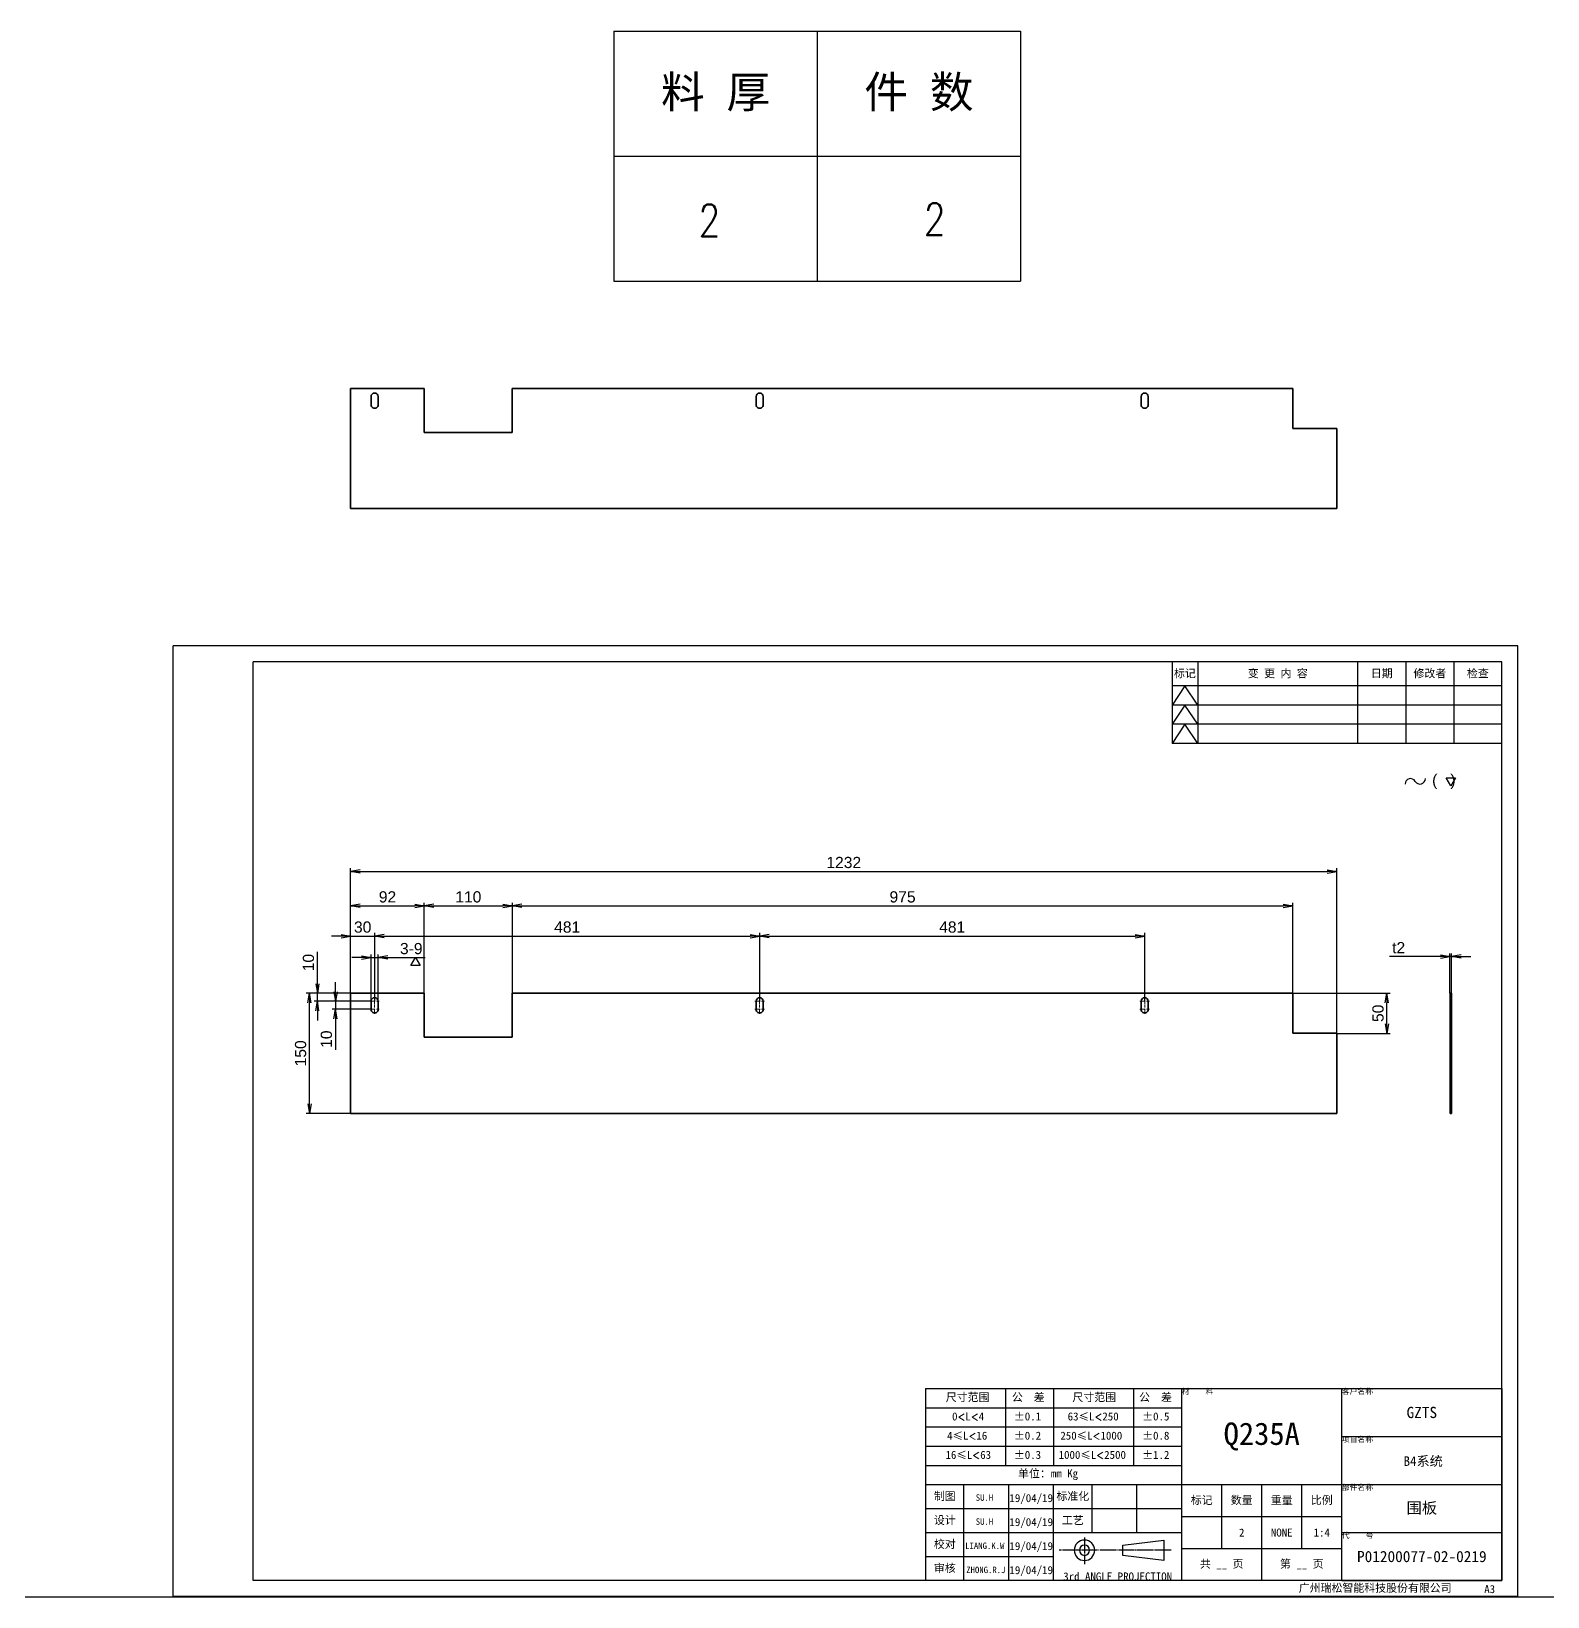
# Model space of a CAD drawing. Header units: millimetres. Extents: x -1727 to 307751, y -105919 to 6637.
# Drawn here: x 14967 to 16861, y 2062 to 4018 of the extents above; entities that cross this region are included whole.
import ezdxf
from ezdxf.enums import TextEntityAlignment as Align

# ---------------------------------------------------------------- set-up
doc = ezdxf.new("R2010")
doc.units = ezdxf.units.MM
for name, pattern in [('CENTER-HOKUTO', [23, 20, -1, 1, -1]), ('DASHDOT', [18.5, 12, -3, 0.5, -3]), ('DASHED', [15, 12, -3]), ('HIDDEN-HOKUTO', [3.8, 2.5, -1.3])]:
    doc.linetypes.add(name, pattern=pattern)
for name, color, linetype in [('AM_7', 2, 'CENTER-HOKUTO'), ('AM_HID', 1, 'HIDDEN-HOKUTO'), ('AM_VIS', 7, 'Continuous'), ('TITLE_FRAME', 7, 'Continuous'), ('WORD_DIM', 253, 'Continuous')]:
    doc.layers.add(name, color=color, linetype=linetype)
doc.layers.add('SOLID LINE', color=7, linetype='Continuous', lineweight=30)
doc.styles.add('DIM', font='txt.shx', dxfattribs={"width": 0.8, "bigfont": 'bigfont.shx'})
doc.styles.get("Standard").update_dxf_attribs({"font": 'arial.ttf'})
doc.dimstyles.new('STANDARD1-4', dxfattribs={"dimscale": 4, "dimtxt": 3.5, "dimasz": 3, "dimexe": 1, "dimexo": 0, "dimgap": 1, "dimtad": 3, "dimdsep": 46, "dimtxsty": 'Standard', "dimblk1": 'OPEN', "dimblk2": 'OPEN', "dimsah": 1, "dimcen": 0, "dimclrd": 256, "dimclre": 256, "dimclrt": 3, "dimazin": 2, "dimtfac": 1, "dimtmove": 0, "dimatfit": 3, "dimldrblk": 'OPEN', "dimfxl": 0, "dimtolj": 1, "dimlwd": 25, "dimlwe": 25, "dimarcsym": 0})

# ---------------------------------------------------------------- blocks, each defined once
blk = doc.blocks.new('shiage0')
at = {"layer": 'WORD_DIM', "color": 3, "linetype": 'Continuous'}
for centre, start, end in [((1.69, 0), 30, 180), ((4.61, 1.69), 210, 0)]:
    blk.add_arc(centre, 1.69, start, end, dxfattribs=at)
blk = doc.blocks.new('12')
at = {"layer": 'TITLE_FRAME', "color": 3, "linetype": 'Continuous'}
blk.add_lwpolyline([(20.46, 3.03), (19.01, 5.53), (21.9, 5.53)], close=True, dxfattribs=at)
blk.add_blockref('shiage0', (6.23, 3.56), dxfattribs=at)
blk.add_text('(   )', height=3.5, dxfattribs=at).set_placement((14.64, 3.08))
blk = doc.blocks.new('_OPEN')
at = {"color": 0}
for p, q in [((-1, 0.17), (0, 0)), ((-1, -0.17), (0, 0)), ((0, 0), (-1, 0))]:
    blk.add_line(p, q, dxfattribs=at)
blk = doc.blocks.new('*D105')
at = {"layer": 'DEFPOINTS', "color": 0, "linetype": 'Continuous', "transparency": 16777216}
for p in [(16597.9, 2967.8), (15365.9, 2815.6), (16597.9, 2765.6)]:
    blk.add_point(p, dxfattribs=at)
at = {"layer": 'WORD_DIM', "linetype": 'Continuous', "lineweight": 25, "transparency": 16777216}
for p, q in [((15365.9, 2815.6), (15365.9, 2971.8)), ((15377.9, 2967.8), (16585.9, 2967.8)), ((16597.9, 2765.6), (16597.9, 2971.8))]:
    blk.add_line(p, q, dxfattribs=at)
at = {"layer": 'WORD_DIM', "linetype": 'Continuous', "lineweight": 25, "transparency": 16777216, "xscale": 12, "yscale": 12, "zscale": 12, "rotation": 180}
blk.add_blockref('_OPEN', (15365.9, 2967.8), dxfattribs=at)
at = {"layer": 'WORD_DIM', "linetype": 'Continuous', "lineweight": 25, "transparency": 16777216, "xscale": 12, "yscale": 12, "zscale": 12}
blk.add_blockref('_OPEN', (16597.9, 2967.8), dxfattribs=at)
at = {"layer": 'WORD_DIM', "color": 3, "linetype": 'Continuous', "transparency": 16777216, "insert": (15981.9, 2979), "char_height": 14, "attachment_point": 5}
blk.add_mtext('\\A1;1232', dxfattribs=at)
blk = doc.blocks.new('*D106')
at = {"layer": 'DEFPOINTS', "color": 0, "linetype": 'Continuous', "transparency": 16777216}
for p in [(15314.5, 2815.6), (15365.9, 2815.6), (15365.9, 2665.6)]:
    blk.add_point(p, dxfattribs=at)
at = {"layer": 'WORD_DIM', "linetype": 'Continuous', "lineweight": 25, "transparency": 16777216}
for p, q in [((15365.9, 2815.6), (15310.5, 2815.6)), ((15314.5, 2677.6), (15314.5, 2803.6)), ((15365.9, 2665.6), (15310.5, 2665.6))]:
    blk.add_line(p, q, dxfattribs=at)
at = {"layer": 'WORD_DIM', "linetype": 'Continuous', "lineweight": 25, "transparency": 16777216, "xscale": 12, "yscale": 12, "zscale": 12}
for p, rotation in [((15314.5, 2815.6), 90), ((15314.5, 2665.6), 270)]:
    blk.add_blockref('_OPEN', p, dxfattribs=dict(at, rotation=rotation))
at = {"layer": 'WORD_DIM', "color": 3, "linetype": 'Continuous', "transparency": 16777216, "insert": (15303.4, 2740.6), "char_height": 14, "attachment_point": 5, "rotation": 90}
blk.add_mtext('\\A1;150', dxfattribs=at)
blk = doc.blocks.new('*D107')
at = {"layer": 'DEFPOINTS', "color": 0, "linetype": 'Continuous', "transparency": 16777216}
for p in [(15324.3, 2805.6), (15365.9, 2815.6), (15392, 2805.6)]:
    blk.add_point(p, dxfattribs=at)
at = {"layer": 'WORD_DIM', "linetype": 'Continuous', "lineweight": 25, "transparency": 16777216}
for p, q in [((15324.3, 2827.6), (15324.3, 2867.3)), ((15365.9, 2815.6), (15320.3, 2815.6)), ((15392, 2805.6), (15320.3, 2805.6)), ((15324.3, 2805.6), (15324.3, 2815.6)), ((15324.3, 2793.6), (15324.3, 2781.6))]:
    blk.add_line(p, q, dxfattribs=at)
at = {"layer": 'WORD_DIM', "linetype": 'Continuous', "lineweight": 25, "transparency": 16777216, "xscale": 12, "yscale": 12, "zscale": 12}
for p, rotation in [((15324.3, 2815.6), 270), ((15324.3, 2805.6), 90)]:
    blk.add_blockref('_OPEN', p, dxfattribs=dict(at, rotation=rotation))
at = {"layer": 'WORD_DIM', "color": 3, "linetype": 'Continuous', "transparency": 16777216, "insert": (15313.2, 2854), "char_height": 14, "attachment_point": 5, "rotation": 90}
blk.add_mtext('\\A1;10', dxfattribs=at)
blk = doc.blocks.new('*D108')
at = {"layer": 'DEFPOINTS', "color": 0, "linetype": 'Continuous', "transparency": 16777216}
for p in [(15392, 2805.6), (15346.8, 2795.6), (15392, 2795.6)]:
    blk.add_point(p, dxfattribs=at)
at = {"layer": 'WORD_DIM', "linetype": 'Continuous', "lineweight": 25, "transparency": 16777216}
for p, q in [((15346.8, 2817.6), (15346.8, 2829.6)), ((15392, 2805.6), (15342.8, 2805.6)), ((15346.8, 2805.6), (15346.8, 2795.6)), ((15392, 2795.6), (15342.8, 2795.6)), ((15346.8, 2783.6), (15346.8, 2744.9))]:
    blk.add_line(p, q, dxfattribs=at)
at = {"layer": 'WORD_DIM', "linetype": 'Continuous', "lineweight": 25, "transparency": 16777216, "xscale": 12, "yscale": 12, "zscale": 12}
for p, rotation in [((15346.8, 2805.6), 270), ((15346.8, 2795.6), 90)]:
    blk.add_blockref('_OPEN', p, dxfattribs=dict(at, rotation=rotation))
at = {"layer": 'WORD_DIM', "color": 3, "linetype": 'Continuous', "transparency": 16777216, "insert": (15335.6, 2758.3), "char_height": 14, "attachment_point": 5, "rotation": 90}
blk.add_mtext('\\A1;10', dxfattribs=at)
blk = doc.blocks.new('*D109')
at = {"layer": 'DEFPOINTS', "color": 0, "linetype": 'Continuous', "transparency": 16777216}
for p in [(15395.9, 2887.1), (15365.9, 2815.6), (15395.9, 2809.5)]:
    blk.add_point(p, dxfattribs=at)
at = {"layer": 'WORD_DIM', "linetype": 'Continuous', "lineweight": 25, "transparency": 16777216}
for p, q in [((15353.9, 2887.1), (15341.9, 2887.1)), ((15365.9, 2815.6), (15365.9, 2891.1)), ((15365.9, 2887.1), (15395.9, 2887.1)), ((15395.9, 2809.5), (15395.9, 2891.1)), ((15407.9, 2887.1), (15419.9, 2887.1))]:
    blk.add_line(p, q, dxfattribs=at)
at = {"layer": 'WORD_DIM', "linetype": 'Continuous', "lineweight": 25, "transparency": 16777216, "xscale": 12, "yscale": 12, "zscale": 12}
blk.add_blockref('_OPEN', (15365.9, 2887.1), dxfattribs=at)
at = {"layer": 'WORD_DIM', "linetype": 'Continuous', "lineweight": 25, "transparency": 16777216, "xscale": 12, "yscale": 12, "zscale": 12, "rotation": 180}
blk.add_blockref('_OPEN', (15395.9, 2887.1), dxfattribs=at)
at = {"layer": 'WORD_DIM', "color": 3, "linetype": 'Continuous', "transparency": 16777216, "insert": (15380.9, 2898.3), "char_height": 14, "attachment_point": 5}
blk.add_mtext('\\A1;30', dxfattribs=at)
blk = doc.blocks.new('*D110')
at = {"layer": 'DEFPOINTS', "color": 0, "linetype": 'Continuous', "transparency": 16777216}
for p in [(16357.9, 2887.1), (15876.9, 2805.6), (16357.9, 2805.6)]:
    blk.add_point(p, dxfattribs=at)
at = {"layer": 'WORD_DIM', "linetype": 'Continuous', "lineweight": 25, "transparency": 16777216}
for p, q in [((15876.9, 2805.6), (15876.9, 2891.1)), ((15888.9, 2887.1), (16345.9, 2887.1)), ((16357.9, 2805.6), (16357.9, 2891.1))]:
    blk.add_line(p, q, dxfattribs=at)
at = {"layer": 'WORD_DIM', "linetype": 'Continuous', "lineweight": 25, "transparency": 16777216, "xscale": 12, "yscale": 12, "zscale": 12, "rotation": 180}
blk.add_blockref('_OPEN', (15876.9, 2887.1), dxfattribs=at)
at = {"layer": 'WORD_DIM', "linetype": 'Continuous', "lineweight": 25, "transparency": 16777216, "xscale": 12, "yscale": 12, "zscale": 12}
blk.add_blockref('_OPEN', (16357.9, 2887.1), dxfattribs=at)
at = {"layer": 'WORD_DIM', "color": 3, "linetype": 'Continuous', "transparency": 16777216, "insert": (16117.4, 2898.3), "char_height": 14, "attachment_point": 5}
blk.add_mtext('\\A1;481', dxfattribs=at)
blk = doc.blocks.new('*D111')
at = {"layer": 'DEFPOINTS', "color": 0, "linetype": 'Continuous', "transparency": 16777216}
for p in [(15400.4, 2860.3), (15391.4, 2805.6), (15400.4, 2805.6)]:
    blk.add_point(p, dxfattribs=at)
at = {"layer": 'WORD_DIM', "linetype": 'Continuous', "lineweight": 25, "transparency": 16777216}
for p, q in [((15379.4, 2860.3), (15367.4, 2860.3)), ((15391.4, 2805.6), (15391.4, 2864.3)), ((15391.4, 2860.3), (15400.4, 2860.3)), ((15400.4, 2805.6), (15400.4, 2864.3)), ((15412.4, 2860.3), (15458.9, 2860.3))]:
    blk.add_line(p, q, dxfattribs=at)
at = {"layer": 'WORD_DIM', "linetype": 'Continuous', "lineweight": 25, "transparency": 16777216, "xscale": 12, "yscale": 12, "zscale": 12}
blk.add_blockref('_OPEN', (15391.4, 2860.3), dxfattribs=at)
at = {"layer": 'WORD_DIM', "linetype": 'Continuous', "lineweight": 25, "transparency": 16777216, "xscale": 12, "yscale": 12, "zscale": 12, "rotation": 180}
blk.add_blockref('_OPEN', (15400.4, 2860.3), dxfattribs=at)
at = {"layer": 'WORD_DIM', "color": 3, "linetype": 'Continuous', "transparency": 16777216, "insert": (15441.6, 2871.4), "char_height": 14, "attachment_point": 5}
blk.add_mtext('\\A1;3-9', dxfattribs=at)
blk = doc.blocks.new('shiage1')
at = {"layer": 'WORD_DIM', "color": 3, "linetype": 'Continuous'}
for p, q in [((0, 0), (-1.44, 2.5)), ((-1.44, 2.5), (1.44, 2.5)), ((1.44, 2.5), (0, 0))]:
    blk.add_line(p, q, dxfattribs=at)
blk = doc.blocks.new('*D112')
at = {"layer": 'DEFPOINTS', "color": 0, "linetype": 'Continuous', "transparency": 16777216}
for p in [(15876.9, 2887.1), (15395.9, 2805.6), (15876.9, 2805.6)]:
    blk.add_point(p, dxfattribs=at)
at = {"layer": 'WORD_DIM', "linetype": 'Continuous', "lineweight": 25, "transparency": 16777216}
for p, q in [((15395.9, 2805.6), (15395.9, 2891.1)), ((15407.9, 2887.1), (15864.9, 2887.1)), ((15876.9, 2805.6), (15876.9, 2891.1))]:
    blk.add_line(p, q, dxfattribs=at)
at = {"layer": 'WORD_DIM', "linetype": 'Continuous', "lineweight": 25, "transparency": 16777216, "xscale": 12, "yscale": 12, "zscale": 12, "rotation": 180}
blk.add_blockref('_OPEN', (15395.9, 2887.1), dxfattribs=at)
at = {"layer": 'WORD_DIM', "linetype": 'Continuous', "lineweight": 25, "transparency": 16777216, "xscale": 12, "yscale": 12, "zscale": 12}
blk.add_blockref('_OPEN', (15876.9, 2887.1), dxfattribs=at)
at = {"layer": 'WORD_DIM', "color": 3, "linetype": 'Continuous', "transparency": 16777216, "insert": (15636.4, 2898.3), "char_height": 14, "attachment_point": 5}
blk.add_mtext('\\A1;481', dxfattribs=at)
blk = doc.blocks.new('*D113')
at = {"layer": 'DEFPOINTS', "color": 0, "linetype": 'Continuous', "transparency": 16777216}
for p in [(15457.9, 2924.8), (15365.9, 2815.6), (15457.9, 2815.6)]:
    blk.add_point(p, dxfattribs=at)
at = {"layer": 'WORD_DIM', "linetype": 'Continuous', "lineweight": 25, "transparency": 16777216}
for p, q in [((15365.9, 2815.6), (15365.9, 2928.8)), ((15377.9, 2924.8), (15445.9, 2924.8)), ((15457.9, 2815.6), (15457.9, 2928.8))]:
    blk.add_line(p, q, dxfattribs=at)
at = {"layer": 'WORD_DIM', "linetype": 'Continuous', "lineweight": 25, "transparency": 16777216, "xscale": 12, "yscale": 12, "zscale": 12, "rotation": 180}
blk.add_blockref('_OPEN', (15365.9, 2924.8), dxfattribs=at)
at = {"layer": 'WORD_DIM', "linetype": 'Continuous', "lineweight": 25, "transparency": 16777216, "xscale": 12, "yscale": 12, "zscale": 12}
blk.add_blockref('_OPEN', (15457.9, 2924.8), dxfattribs=at)
at = {"layer": 'WORD_DIM', "color": 3, "linetype": 'Continuous', "transparency": 16777216, "insert": (15411.9, 2936), "char_height": 14, "attachment_point": 5}
blk.add_mtext('\\A1;92', dxfattribs=at)
blk = doc.blocks.new('*D151')
at = {"layer": 'DEFPOINTS', "color": 0, "linetype": 'Continuous', "transparency": 16777216}
for p in [(15567.9, 2924.8), (15457.9, 2815.6), (15567.9, 2815.6)]:
    blk.add_point(p, dxfattribs=at)
at = {"layer": 'WORD_DIM', "linetype": 'Continuous', "lineweight": 25, "transparency": 16777216}
for p, q in [((15457.9, 2815.6), (15457.9, 2928.8)), ((15469.9, 2924.8), (15555.9, 2924.8)), ((15567.9, 2815.6), (15567.9, 2928.8))]:
    blk.add_line(p, q, dxfattribs=at)
at = {"layer": 'WORD_DIM', "linetype": 'Continuous', "lineweight": 25, "transparency": 16777216, "xscale": 12, "yscale": 12, "zscale": 12, "rotation": 180}
blk.add_blockref('_OPEN', (15457.9, 2924.8), dxfattribs=at)
at = {"layer": 'WORD_DIM', "linetype": 'Continuous', "lineweight": 25, "transparency": 16777216, "xscale": 12, "yscale": 12, "zscale": 12}
blk.add_blockref('_OPEN', (15567.9, 2924.8), dxfattribs=at)
at = {"layer": 'WORD_DIM', "color": 3, "linetype": 'Continuous', "transparency": 16777216, "insert": (15512.9, 2936), "char_height": 14, "attachment_point": 5}
blk.add_mtext('\\A1;110', dxfattribs=at)
blk = doc.blocks.new('*D152')
at = {"layer": 'DEFPOINTS', "color": 0, "linetype": 'Continuous', "transparency": 16777216}
for p in [(16542.9, 2924.8), (15567.9, 2815.6), (16542.9, 2815.6)]:
    blk.add_point(p, dxfattribs=at)
at = {"layer": 'WORD_DIM', "linetype": 'Continuous', "lineweight": 25, "transparency": 16777216}
for p, q in [((15567.9, 2815.6), (15567.9, 2928.8)), ((15579.9, 2924.8), (16530.9, 2924.8)), ((16542.9, 2815.6), (16542.9, 2928.8))]:
    blk.add_line(p, q, dxfattribs=at)
at = {"layer": 'WORD_DIM', "linetype": 'Continuous', "lineweight": 25, "transparency": 16777216, "xscale": 12, "yscale": 12, "zscale": 12, "rotation": 180}
blk.add_blockref('_OPEN', (15567.9, 2924.8), dxfattribs=at)
at = {"layer": 'WORD_DIM', "linetype": 'Continuous', "lineweight": 25, "transparency": 16777216, "xscale": 12, "yscale": 12, "zscale": 12}
blk.add_blockref('_OPEN', (16542.9, 2924.8), dxfattribs=at)
at = {"layer": 'WORD_DIM', "color": 3, "linetype": 'Continuous', "transparency": 16777216, "insert": (16055.4, 2936), "char_height": 14, "attachment_point": 5}
blk.add_mtext('\\A1;975', dxfattribs=at)
blk = doc.blocks.new('*D114')
at = {"layer": 'DEFPOINTS', "color": 0, "linetype": 'Continuous', "transparency": 16777216}
for p in [(16542.9, 2815.6), (16660.5, 2815.6), (16597.9, 2765.6)]:
    blk.add_point(p, dxfattribs=at)
at = {"layer": 'WORD_DIM', "linetype": 'Continuous', "lineweight": 25, "transparency": 16777216}
for p, q in [((16542.9, 2815.6), (16664.5, 2815.6)), ((16660.5, 2777.6), (16660.5, 2803.6)), ((16597.9, 2765.6), (16664.5, 2765.6))]:
    blk.add_line(p, q, dxfattribs=at)
at = {"layer": 'WORD_DIM', "linetype": 'Continuous', "lineweight": 25, "transparency": 16777216, "xscale": 12, "yscale": 12, "zscale": 12}
for p, rotation in [((16660.5, 2815.6), 90), ((16660.5, 2765.6), 270)]:
    blk.add_blockref('_OPEN', p, dxfattribs=dict(at, rotation=rotation))
at = {"layer": 'WORD_DIM', "color": 3, "linetype": 'Continuous', "transparency": 16777216, "insert": (16649.4, 2790.6), "char_height": 14, "attachment_point": 5, "rotation": 90}
blk.add_mtext('\\A1;50', dxfattribs=at)
blk = doc.blocks.new('*D153')
at = {"layer": 'DEFPOINTS', "color": 0, "linetype": 'Continuous', "transparency": 16777216}
for p in [(16741.3, 2861.5), (16739.3, 2815.6), (16741.3, 2815.6)]:
    blk.add_point(p, dxfattribs=at)
at = {"layer": 'WORD_DIM', "linetype": 'Continuous', "lineweight": 25, "transparency": 16777216}
for p, q in [((16727.3, 2861.5), (16663.7, 2861.5)), ((16739.3, 2815.6), (16739.3, 2865.5)), ((16741.3, 2861.5), (16739.3, 2861.5)), ((16741.3, 2815.6), (16741.3, 2865.5)), ((16753.3, 2861.5), (16765.3, 2861.5))]:
    blk.add_line(p, q, dxfattribs=at)
at = {"layer": 'WORD_DIM', "linetype": 'Continuous', "lineweight": 25, "transparency": 16777216, "xscale": 12, "yscale": 12, "zscale": 12}
blk.add_blockref('_OPEN', (16739.3, 2861.5), dxfattribs=at)
at = {"layer": 'WORD_DIM', "linetype": 'Continuous', "lineweight": 25, "transparency": 16777216, "xscale": 12, "yscale": 12, "zscale": 12, "rotation": 180}
blk.add_blockref('_OPEN', (16741.3, 2861.5), dxfattribs=at)
at = {"layer": 'WORD_DIM', "color": 3, "linetype": 'Continuous', "transparency": 16777216, "insert": (16675.2, 2872.6), "char_height": 14, "attachment_point": 5}
blk.add_mtext('\\A1;t2', dxfattribs=at)
blk = doc.blocks.new('*T16')
at = {"color": 0, "linetype": 'ByBlock', "lineweight": -2, "transparency": 16777216}
for p, q in [((0, 0), (127, 0)), ((0, 0), (0, -78)), ((63.5, 0), (63.5, -78)), ((127, 0), (127, -78)), ((0, -39), (127, -39)), ((0, -78), (127, -78))]:
    blk.add_line(p, q, dxfattribs=at)
at = {"color": 0, "transparency": 16777216, "char_height": 10, "width": 60.5, "attachment_point": 5}
for s, insert in [('{\\fSimSun|b0|i0|c134|p2;料 厚}', (31.75, -19.5)), ('{\\fSimSun|b0|i0|c134|p2;件 数}', (95.25, -19.5))]:
    blk.add_mtext(s, dxfattribs=dict(at, insert=insert))
blk = doc.blocks.new('拆图参数')
blk.add_blockref('*T16', (-63.5, 78))
at = {"style": 'DIM', "width": 0.8}
blk.add_attdef('6', text='', height=10, dxfattribs=at).set_placement((-37.13, 18.91), align=Align.MIDDLE_LEFT)
blk.add_attdef('1', text='', height=10, dxfattribs=at).set_placement((36.65, 19.27), align=Align.MIDDLE_CENTER)

msp = doc.modelspace()

# ---------------------------------------------------------------- linework, layer by layer
at = {"color": 7, "lineweight": 35}
for p, q in [((15457.85357, 3571.16871), (15365.85357, 3571.16865)), ((15365.85357, 3571.16865), (15365.85357, 3421.16865)), ((15457.85357, 3516.14558), (15457.85357, 3571.16871)), ((16542.85357, 3571.16975), (15567.85357, 3571.16883)), ((15567.85357, 3516.1457), (15567.85357, 3571.16883)), ((16542.85357, 3521.16975), (16542.85357, 3571.16975)), ((16597.85357, 3521.16981), (16542.85357, 3521.16975)), ((16597.85357, 3421.16981), (16597.85357, 3521.16981)), ((15567.85357, 3516.1457), (15457.85357, 3516.14558)), ((15365.85357, 3421.16865), (16597.85357, 3421.16981)), ((15457.85357, 2815.638), (15365.85357, 2815.63794)), ((15365.85357, 2815.63794), (15365.85357, 2665.63794)), ((15457.85357, 2760.61487), (15457.85357, 2815.638)), ((16542.85357, 2815.63904), (15567.85357, 2815.63812)), ((15567.85357, 2760.61499), (15567.85357, 2815.63812)), ((16542.85357, 2765.63904), (16542.85357, 2815.63904)), ((16739.30544, 2765.63904), (16739.30544, 2815.63904)), ((16741.30544, 2765.63904), (16741.30544, 2815.63904)), ((15567.85357, 2760.61499), (15457.85357, 2760.61487)), ((16597.85357, 2765.6391), (16542.85357, 2765.63904)), ((16597.85357, 2665.6391), (16597.85357, 2765.6391)), ((16739.30642, 2665.6391), (16739.30544, 2765.6391)), ((16741.30642, 2665.6391), (16741.30544, 2765.6391)), ((15365.85357, 2665.63794), (16597.85357, 2665.6391))]:
    msp.add_line(p, q, dxfattribs=at)
at = {"color": 7, "lineweight": 35, "ltscale": 0.25}
for p, q in [((15391.35357, 3561.16865), (15391.35357, 3551.16865)), ((15400.35357, 3551.16865), (15400.35357, 3561.16865)), ((15872.35357, 3561.16914), (15872.35357, 3551.16914)), ((15881.35357, 3551.16914), (15881.35357, 3561.16914)), ((16353.35357, 3561.16956), (16353.35357, 3551.16956)), ((16362.35357, 3551.16956), (16362.35357, 3561.16956)), ((15391.35357, 2805.63794), (15391.35357, 2795.63794)), ((15400.35357, 2795.63794), (15400.35357, 2805.63794)), ((15872.35357, 2805.63843), (15872.35357, 2795.63843)), ((15881.35357, 2795.63843), (15881.35357, 2805.63843)), ((16353.35357, 2805.63886), (16353.35357, 2795.63886)), ((16362.35357, 2795.63886), (16362.35357, 2805.63886))]:
    msp.add_line(p, q, dxfattribs=at)
at = {"color": 7, "lineweight": 35, "ltscale": 0.05}
for p, q in [((16741.30544, 2815.63904), (16739.30544, 2815.63904)), ((16741.30544, 2765.6391), (16739.30544, 2765.6391)), ((16741.30642, 2665.6391), (16739.30642, 2665.6391))]:
    msp.add_line(p, q, dxfattribs=at)
msp.add_line((948.78877, 2061.71112), (37575.47155, 2061.71112))
at = {"color": 7, "lineweight": 35}
for centre, start, end in [((15395.85357, 3561.16865), 0.00005436, 180.00004963), ((15876.85357, 3561.16914), 0.00005436, 180.00004963), ((16357.85357, 3561.16956), 0.00005436, 180.00004963), ((15395.85357, 3551.16865), 180.00004963, 0.00005436), ((15876.85357, 3551.16914), 180.00004963, 0.00005436), ((16357.85357, 3551.16956), 180.00004963, 0.00005436), ((15395.85357, 2805.63794), 0.00005436, 180.00004963), ((15876.85357, 2805.63843), 0.00005436, 180.00004963), ((16357.85357, 2805.63886), 0.00005436, 180.00004963), ((15395.85357, 2795.63794), 180.00004963, 0.00005436), ((15876.85357, 2795.63843), 180.00004963, 0.00005436), ((16357.85357, 2795.63886), 180.00004963, 0.00005436)]:
    msp.add_arc(centre, 4.5, start, end, dxfattribs=at)
at = {"layer": 'AM_7', "color": 2, "linetype": 'DASHDOT', "lineweight": 13, "ltscale": 0.29248}
for p, q in [((15401.70318, 2805.63794), (15390.00396, 2805.63794)), ((15882.70318, 2805.63843), (15871.00396, 2805.63843)), ((16363.70318, 2805.63886), (16352.00396, 2805.63886)), ((15401.70318, 2795.63794), (15390.00396, 2795.63794)), ((15882.70318, 2795.63843), (15871.00396, 2795.63843)), ((16363.70318, 2795.63886), (16352.00396, 2795.63886))]:
    msp.add_line(p, q, dxfattribs=at)
at = {"layer": 'AM_7', "color": 2, "linetype": 'DASHDOT', "lineweight": 13, "ltscale": 0.292499}
for p, q in [((15395.85357, 2811.48792), (15395.85357, 2799.78797)), ((15395.85357, 2801.48792), (15395.85357, 2789.78797)), ((15876.85357, 2811.48841), (15876.85357, 2799.78845)), ((15876.85357, 2801.48841), (15876.85357, 2789.78845))]:
    msp.add_line(p, q, dxfattribs=at)
at = {"layer": 'AM_7', "color": 2, "linetype": 'DASHDOT', "lineweight": 13, "ltscale": 0.2925}
for p, q in [((16357.85357, 2811.48889), (16357.85357, 2799.78888)), ((16357.85357, 2801.48889), (16357.85357, 2789.78888))]:
    msp.add_line(p, q, dxfattribs=at)
at = {"layer": 'AM_7', "color": 2, "linetype": 'DASHDOT', "lineweight": 13, "ltscale": 0.060083}
for p, q in [((16739.10525, 2805.63892), (16741.50857, 2805.63788)), ((16739.10525, 2795.63892), (16741.50857, 2795.63788))]:
    msp.add_line(p, q, dxfattribs=at)
at = {"layer": 'AM_HID', "color": 1, "linetype": 'DASHED', "lineweight": 13, "ltscale": 0.05}
for p, q in [((16739.30544, 2810.13886), (16741.30544, 2810.13892)), ((16741.30544, 2805.63892), (16739.30544, 2805.63886)), ((16741.30544, 2805.63892), (16739.30544, 2805.63886)), ((16739.30642, 2810.13843), (16741.30642, 2810.13843)), ((16741.30642, 2805.63843), (16739.30642, 2805.63843)), ((16741.30642, 2805.63843), (16739.30642, 2805.63843)), ((16739.30837, 2810.13794), (16741.30837, 2810.13794)), ((16741.30837, 2805.63794), (16739.30837, 2805.63794)), ((16741.30837, 2805.63794), (16739.30837, 2805.63794)), ((16741.30544, 2795.63892), (16739.30544, 2795.63886)), ((16741.30544, 2795.63892), (16739.30544, 2795.63886)), ((16739.30544, 2791.13886), (16741.30544, 2791.13892)), ((16741.3074, 2795.63843), (16739.3074, 2795.63843)), ((16741.3074, 2795.63843), (16739.3074, 2795.63843)), ((16739.3074, 2791.13843), (16741.3074, 2791.13843)), ((16741.30837, 2795.63794), (16739.30837, 2795.63794)), ((16741.30837, 2795.63794), (16739.30837, 2795.63794)), ((16739.30837, 2791.13794), (16741.30837, 2791.13794)), ((16741.30837, 2760.61499), (16739.30837, 2760.61499))]:
    msp.add_line(p, q, dxfattribs=at)
at = {"layer": 'AM_VIS', "linetype": 'Continuous'}
for p, q in [((16804.11846, 3229.80455), (15244.11846, 3229.80455)), ((15244.11846, 2081.80455), (15244.11846, 3229.80455)), ((16804.11846, 2081.80455), (16804.11846, 3229.80455)), ((16804.11846, 2081.80455), (15244.11846, 2081.80455))]:
    msp.add_line(p, q, dxfattribs=at)
at = {"layer": 'TITLE_FRAME', "linetype": 'Continuous'}
for p, q in [((16392.11846, 3229.80455), (16392.11846, 3127.80455)), ((16424.11846, 3229.80455), (16424.11846, 3127.80455)), ((16624.11846, 3127.80455), (16624.11846, 3229.80455)), ((16684.11846, 3229.80455), (16684.11846, 3127.80455)), ((16744.11846, 3229.80455), (16744.11846, 3127.80455)), ((16804.11846, 3127.80455), (16804.11846, 3229.80455)), ((16804.11846, 3199.80455), (16392.11846, 3199.80455)), ((16408.11846, 3199.80455), (16392.11846, 3175.80455)), ((16424.11846, 3175.80455), (16408.11846, 3199.80455)), ((16804.11846, 3175.80455), (16392.11846, 3175.80455)), ((16408.11846, 3175.80455), (16392.11846, 3151.80455)), ((16424.11846, 3151.80455), (16408.11846, 3175.80455)), ((16804.11846, 3151.80455), (16392.11846, 3151.80455)), ((16408.11846, 3151.80455), (16392.11846, 3127.80455)), ((16424.11846, 3127.80455), (16408.11846, 3151.80455)), ((16804.11846, 3127.80455), (16392.11846, 3127.80455)), ((16084.11846, 2321.80455), (16804.11846, 2321.80455)), ((16084.11846, 2321.80455), (16084.11846, 2081.80455)), ((16184.11846, 2321.80455), (16184.11846, 2225.80455)), ((16244.11846, 2321.80455), (16244.11846, 2225.80455)), ((16344.11846, 2225.80455), (16344.11846, 2321.80455)), ((16404.11846, 2081.80455), (16404.11846, 2321.80455)), ((16604.11846, 2081.80455), (16604.11846, 2321.80455)), ((16084.11846, 2297.80455), (16404.11846, 2297.80455)), ((16084.11846, 2273.80455), (16404.11846, 2273.80455)), ((16084.11846, 2249.80455), (16404.11846, 2249.80455)), ((16604.11846, 2261.80455), (16804.11846, 2261.80455)), ((16084.11846, 2225.80455), (16404.11846, 2225.80455)), ((16084.11846, 2201.80455), (16804.11846, 2201.80455)), ((16132.11846, 2081.80455), (16132.11846, 2201.80455)), ((16188.11846, 2081.80455), (16188.11846, 2201.80455)), ((16244.11846, 2081.80455), (16244.11846, 2201.80455)), ((16292.11846, 2141.80455), (16292.11846, 2201.80455)), ((16348.11846, 2141.80455), (16348.11846, 2201.80455)), ((16454.11846, 2121.80455), (16454.11846, 2201.80455)), ((16504.11846, 2081.80455), (16504.11846, 2201.80455)), ((16554.11846, 2121.80455), (16554.11846, 2201.80455)), ((16084.11846, 2171.80455), (16404.11846, 2171.80455)), ((16404.11846, 2161.80455), (16604.11846, 2161.80455)), ((16084.11846, 2141.80455), (16404.11846, 2141.80455)), ((16604.11846, 2141.80455), (16804.11846, 2141.80455)), ((16404.11846, 2121.80455), (16604.11846, 2121.80455)), ((16084.11846, 2111.80455), (16244.11846, 2111.80455))]:
    msp.add_line(p, q, dxfattribs=at)
at = {"layer": 'TITLE_FRAME', "color": 2, "linetype": 'CENTER-HOKUTO'}
for p, q in [((16282.6564, 2135.47823), (16282.6564, 2102.40303)), ((16391.0788, 2119.73423), (16251.0468, 2119.73423))]:
    msp.add_line(p, q, dxfattribs=at)
at = {"layer": 'TITLE_FRAME', "color": 3, "linetype": 'Continuous'}
for p, q in [((16330.6564, 2126.13423), (16381.8564, 2132.53423)), ((16381.8564, 2132.53423), (16381.8564, 2106.93423)), ((16330.6564, 2113.33423), (16330.6564, 2126.13423)), ((16381.8564, 2106.93423), (16330.6564, 2113.33423))]:
    msp.add_line(p, q, dxfattribs=at)
for radius in [12.8, 6.4]:
    msp.add_arc((16282.6564, 2119.73423), radius, 0, 359.98938268, dxfattribs=at)
at = {"layer": 'WORD_DIM', "linetype": 'Continuous'}
for p, q in [((15144.11846, 2061.80455), (15144.11846, 3249.80455)), ((16824.11846, 3249.80455), (15144.11846, 3249.80455)), ((16824.11846, 2061.80455), (16824.11846, 3249.80455)), ((16804.11846, 2321.80455), (16804.11846, 2081.80455)), ((16604.11846, 2081.80455), (16804.11846, 2081.80455)), ((16824.11846, 2061.80455), (15144.11846, 2061.80455))]:
    msp.add_line(p, q, dxfattribs=at)

# ---------------------------------------------------------------- block references
at = {"xscale": 4, "yscale": 4, "zscale": 4}
msp.add_blockref('拆图参数', (15948.8278, 3705.59446), dxfattribs=at).add_auto_attribs({'1': '2', '6': '2'})
at = {"layer": 'WORD_DIM', "linetype": 'Continuous', "xscale": 4, "yscale": 4, "zscale": 4}
msp.add_blockref('12', (16658.38916, 3062.8309), dxfattribs=at)
at = {"layer": 'WORD_DIM', "color": 3, "linetype": 'Continuous', "xscale": 4, "yscale": 4, "zscale": 4, "rotation": 180}
msp.add_blockref('shiage1', (15446.79303, 2860.28388), dxfattribs=at)

# ---------------------------------------------------------------- texts
at = {"layer": 'SOLID LINE', "ltscale": 0.5}
for s, insert, char_height, width, attachment_point in [('\\pt60;{\\fSimHei|b0|i0|c134|p2;\\C3;标记}', (16408.11846, 3214.80455), 10, 32, 5), ('\\pt60;{\\fSimHei|b0|i0|c134|p2;\\C3;变 更 内 容}', (16524.11846, 3214.80455), 10, 200, 5), ('\\pt60;{\\fSimHei|b0|i0|c134|p2;\\C3;日期}', (16654.11846, 3214.80455), 10, 60, 5), ('\\pt60;{\\fSimHei|b0|i0|c134|p2;\\C3;修改者}', (16714.11846, 3214.80455), 10, 60, 5), ('\\pt60;{\\fSimHei|b0|i0|c134|p2;\\C3;检查}', (16774.11846, 3214.80455), 10, 60, 5), ('\\pt60;{\\fSimHei|b0|i0|c134|p2;\\C3;尺寸范围}', (16109.39831, 2315.9203), 10, 181.2060754, 1), ('\\pt60;{\\fSimHei|b0|i0|c134|p2;\\C3;公  差}', (16192.01327, 2315.9203), 10, 181.2060754, 1), ('\\pt60;{\\fSimHei|b0|i0|c134|p2;\\C3;尺寸范围}', (16267.58812, 2315.9203), 10, 181.2060754, 1), ('\\pt60;{\\fSimHei|b0|i0|c134|p2;\\C3;公  差}', (16350.9427, 2315.9203), 10, 181.2060754, 1), ('{\\fSimHei|b0|i0|c134|p2;\\C3;材    料}', (16404.11846, 2321.80455), 7, 200, 1), ('\\pt42;{\\fSimHei|b0|i0|c134|p2;\\C3;客户名称}', (16604.11846, 2321.80455), 7, 200, 1), ('\\pt60;{\\fSimHei|b0|i0|c134|p2;\\C3;0\\Fromans,bigfont|c134;\\H0.9583x;<\\fSimHei|b0|i0|c134|p2;\\H1.044x;L\\Fromans,bigfont|c134;\\H0.9583x;<\\fSimHei|b0|i0|c134|p2;\\H1.044x;4}', (16117.24059, 2291.9203), 10, 181.2060754, 1), ('\\pt60;{\\fSimHei|b0|i0|c134|p2;\\C3;%%P0.1}', (16194.44782, 2291.9203), 10, 181.2060754, 1), ('\\pt60;{\\fSimHei|b0|i0|c134|p2;\\C3;63\\H0.9583x;≤\\H1.044x;L\\Fromans,bigfont|c134;\\H0.9579x;<\\fSimHei|b0|i0|c134|p2;\\H1.044x;250}', (16261.65318, 2291.9203), 10, 181.2060754, 1), ('\\pt60;{\\fSimHei|b0|i0|c134|p2;\\C3;%%P0.5}', (16354.72913, 2291.9203), 10, 181.2060754, 1), ('{\\fSimHei|b0|i0|c134|p2;\\C3;GZTS}', (16704.11846, 2291.80455), 14, 200, 5), ('\\pt60;{\\fSimHei|b0|i0|c134|p2;\\C3;%%P0.2}', (16194.44782, 2267.9203), 10, 181.2060754, 1), ('\\pt60;{\\fSimHei|b0|i0|c134|p2;\\C3;%%P0.8}', (16354.72913, 2267.9203), 10, 181.2060754, 1), ('\\pt168;{\\fSimHei|b0|i0|c134|p2;\\C3;Q235A}', (16504.11846, 2261.80455), 28, 200, 5), ('\\pt60;{\\fSimHei|b0|i0|c134|p2;\\C3;4\\H0.9583x;≤\\H1.043x;L\\Fromans,bigfont|c134;\\H0.9588x;<\\fSimHei|b0|i0|c134|p2;\\H1.043x;16}', (16111.10452, 2267.9203), 10, 181.2060754, 1), ('\\pt60;{\\fSimHei|b0|i0|c134|p2;\\C3;250\\H0.9583x;≤\\H1.044x;L\\Fromans,bigfont|c134;\\H0.9579x;<\\fSimHei|b0|i0|c134|p2;\\H1.044x;1000}', (16252.52262, 2267.9203), 10, 181.2060754, 1), ('\\pt42;{\\fSimHei|b0|i0|c134|p2;\\C3;项目名称}', (16604.11846, 2261.80455), 7, 200, 1), ('\\pt60;{\\fSimHei|b0|i0|c134|p2;\\C3;16\\H0.9583x;≤\\H1.044x;L\\Fromans,bigfont|c134;\\H0.9579x;<\\fSimHei|b0|i0|c134|p2;\\H1.044x;63}', (16109.04433, 2243.9203), 10, 181.2060754, 1), ('\\pt60;{\\fSimHei|b0|i0|c134|p2;\\C3;%%P0.3}', (16194.44782, 2243.9203), 10, 181.2060754, 1), ('\\pt60;{\\fSimHei|b0|i0|c134|p2;\\C3;%%P1.2}', (16354.72913, 2243.9203), 10, 181.2060754, 1), ('{\\fSimHei|b0|i0|c134|p2;\\C3; \\PB4系统}', (16705.76606, 2240.48812), 12, 240, 5), ('\\pt60;{\\fSimHei|b0|i0|c134|p2;\\C3;单位：mm Kg}', (16199.70961, 2220.67719), 10, 181.2060754, 1), ('\\pt60;{\\fSimHei|b0|i0|c134|p2;\\C3;制图}', (16108.11846, 2186.80455), 10, 48, 5), ('\\pt60;{\\fSimHei|b0|i0|c134|p2;\\C3;19/04/19}', (16216.1101, 2183.69572), 10, 56, 5), ('\\pt60;{\\fSimHei|b0|i0|c134|p2;\\C3;标准化}', (16268.11846, 2186.80455), 10, 48, 5), ('\\pt42;{\\fSimHei|b0|i0|c134|p2;\\C3;部件名称}', (16604.11846, 2201.80455), 7, 200, 1), ('{\\fSimHei|b0|i0|c134|p2;\\C3;SU.H}', (16157.68473, 2185.49752), 8, 44.8, 5), ('\\pt60;{\\fSimHei|b0|i0|c134|p2;\\C3;标记}', (16429.11846, 2181.80455), 10, 50, 5), ('\\pt60;{\\fSimHei|b0|i0|c134|p2;\\C3;数量}', (16479.11846, 2181.80455), 10, 50, 5), ('\\pt60;{\\fSimHei|b0|i0|c134|p2;\\C3;重量}', (16529.11846, 2181.80455), 10, 50, 5), ('\\pt60;{\\fSimHei|b0|i0|c134|p2;\\C3;比例}', (16579.11846, 2181.80455), 10, 50, 5), ('{\\fSimHei|b0|i0|c134|p2;\\C3;围板}', (16704.11846, 2171.80455), 14, 200, 5), ('\\pt60;{\\fSimHei|b0|i0|c134|p2;\\C3;设计}', (16108.11846, 2156.80455), 10, 48, 5), ('{\\fSimHei|b0|i0|c134|p2;\\C3;SU.H}', (16157.68473, 2155.49752), 8, 44.8, 5), ('\\pt60;{\\fSimHei|b0|i0|c134|p2;\\C3;19/04/19}', (16216.1101, 2153.69572), 10, 56, 5), ('\\pt60;{\\fSimHei|b0|i0|c134|p2;\\C3;工艺}', (16268.11846, 2156.80455), 10, 48, 5), ('\\pt60;{\\fSimHei|b0|i0|c134|p2;\\C3;校对}', (16108.11846, 2126.80455), 10, 48, 5), ('\\pt60;{\\fSimHei|b0|i0|c134|p2;\\C3;2}', (16479.11846, 2141.80455), 10, 50, 5), ('\\pt60;{\\fSimHei|b0|i0|c134|p2;\\C3;NONE}', (16529.11846, 2141.80455), 10, 50, 5), ('\\pt60;{\\fSimHei|b0|i0|c134|p2;\\C3;1:4}', (16579.11846, 2141.80455), 10, 50, 5), ('\\pt42;{\\fSimHei|b0|i0|c134|p2;\\C3;代    号}', (16604.11846, 2141.80455), 7, 200, 1), ('{\\fSimHei|b0|i0|c134|p2;\\C3;LIANG.K.W}', (16158.11267, 2125.23771), 8, 44.8, 5), ('\\pt60;{\\fSimHei|b0|i0|c134|p2;\\C3;19/04/19}', (16216.1101, 2123.69572), 10, 56, 5), ('{\\fSimHei|b0|i0|c134|p2;\\C3;P01200077-02-0219}', (16704.11846, 2111.80455), 14, 200, 5), ('\\pt60;{\\fSimHei|b0|i0|c134|p2;\\C3;审核}', (16108.11846, 2096.80455), 10, 48, 5), ('\\pt48;{\\fSimHei|b0|i0|c134|p2;\\C3;ZHONG.R.J}', (16159.4142, 2095.12374), 8, 44.8, 5), ('\\pt60;{\\fSimHei|b0|i0|c134|p2;\\C3;19/04/19}', (16216.1101, 2093.69572), 10, 56, 5), ('\\pt60;{\\fSimHei|b0|i0|c134|p2;\\C3;共 __ 页}', (16454.11846, 2101.80455), 10, 100, 5), ('\\pt60;{\\fSimHei|b0|i0|c134|p2;\\C3;第 __ 页}', (16554.11846, 2101.80455), 10, 100, 5), ('{\\fSimHei|b0|i0|c134|p2;\\C3;3rd ANGLE PROJECTION}', (16324.11846, 2081.80455), 10, 160, 8), ('\\pt60;{\\fSimHei|b0|i0|c134|p2;\\C3;广州瑞松智能科技股份有限公司}', (16550.3742, 2077.66264), 10, 314.2472326, 1), ('\\pt60;{\\fSimHei|b0|i0|c134|p2;\\C3;A3}', (16782.07394, 2076.21493), 10, 314.2472326, 1)]:
    msp.add_mtext(s, dxfattribs=dict(at, insert=insert, char_height=char_height, width=width, attachment_point=attachment_point))
at = {"layer": 'SOLID LINE', "ltscale": 0.5, "insert": (16250.32783, 2243.9203), "char_height": 10, "width": 181.2060754, "attachment_point": 1, "line_spacing_factor": 0.72}
msp.add_mtext('\\pt60;{\\fSimHei|b0|i0|c134|p2;\\C3;1000\\H0.9583x;≤\\H1.044x;L\\Fromans,bigfont|c134;\\H0.9579x;<\\fSimHei|b0|i0|c134|p2;\\H1.044x;2500}', dxfattribs=at)

# ---------------------------------------------------------------- dimensions: what is measured, and where the dimension line sits
at = {"layer": 'WORD_DIM', "linetype": 'Continuous'}
for base, p1, p2, picture, middle in [((16597.85357, 2967.81968), (15365.85357, 2815.63794), (16597.85357, 2765.6391), '*D105', (15981.85357, 2978.97247)), ((15457.85515, 2924.82997), (15365.85357, 2815.63794), (15457.85515, 2815.638), '*D113', (15411.85436, 2935.97799)), ((15876.85357, 2887.13003), (15395.85357, 2805.63794), (15876.85357, 2805.63843), '*D112', (15636.35357, 2898.27805)), ((16357.85357, 2887.13003), (15876.85357, 2805.63843), (16357.85357, 2805.63886), '*D110', (16117.35357, 2898.27805))]:
    dim = msp.add_linear_dim(base=base, p1=p1, p2=p2, dimstyle='STANDARD1-4', dxfattribs=at)
    dim.commit()
    dim.dimension.update_dxf_attribs({"geometry": picture, "text_midpoint": middle})
for base, p1, p2, picture, middle in [((15567.85357, 2924.82997), (15457.85357, 2815.638), (15567.85357, 2815.63812), '*D151', (15512.85357, 2935.97799)), ((16542.85357, 2924.82997), (15567.85357, 2815.63812), (16542.85357, 2815.63904), '*D152', (16055.35357, 2935.97799))]:
    dim = msp.add_linear_dim(base=base, p1=p1, p2=p2, dimstyle='STANDARD1-4', override={"dimtmove": 1}, dxfattribs=at)
    dim.commit()
    dim.dimension.update_dxf_attribs({"geometry": picture, "text_midpoint": middle})
dim = msp.add_linear_dim(base=(15395.85357, 2887.13003), p1=(15365.85357, 2815.63794), p2=(15395.85357, 2809.53797), dimstyle='STANDARD1-4', dxfattribs=at)
dim.commit()
dim.dimension.update_dxf_attribs({"geometry": '*D109', "text_midpoint": (15380.85357, 2887.13003), "dimtype": 160})
dim = msp.add_linear_dim(base=(15400.35357, 2860.28388), p1=(15391.35357, 2805.63794), p2=(15400.35357, 2805.63794), text='3-<>', dimstyle='STANDARD1-4', dxfattribs=at)
dim.commit()
dim.dimension.update_dxf_attribs({"geometry": '*D111', "text_midpoint": (15441.64689, 2871.43668)})
dim = msp.add_linear_dim(base=(16741.30544, 2861.51157), p1=(16739.30544, 2815.63904), p2=(16741.30544, 2815.63904), text='t<>', dimstyle='STANDARD1-4', dxfattribs=at)
dim.commit()
dim.dimension.update_dxf_attribs({"geometry": '*D153', "text_midpoint": (16675.16007, 2861.51157), "dimtype": 160})
dim = msp.add_linear_dim(base=(15324.32793, 2805.63794), p1=(15365.85357, 2815.63794), p2=(15391.95367, 2805.63794), angle=90, dimstyle='STANDARD1-4', dxfattribs=at)
dim.commit()
dim.dimension.update_dxf_attribs({"geometry": '*D107', "text_midpoint": (15324.32793, 2853.97128), "dimtype": 160})
for base, p1, p2, picture, middle in [((15346.76956, 2795.63794), (15391.95367, 2805.63794), (15391.95367, 2795.63794), '*D108', (15335.62154, 2758.29347)), ((15314.53312, 2815.63794), (15365.85357, 2665.63794), (15365.85357, 2815.63794), '*D106', (15303.3851, 2740.63794)), ((16660.53563, 2815.63904), (16597.85357, 2765.6391), (16542.85357, 2815.63904), '*D114', (16649.38761, 2790.63907))]:
    dim = msp.add_linear_dim(base=base, p1=p1, p2=p2, angle=90, dimstyle='STANDARD1-4', dxfattribs=at)
    dim.commit()
    dim.dimension.update_dxf_attribs({"geometry": picture, "text_midpoint": middle})

doc.saveas('drawing.dxf')
